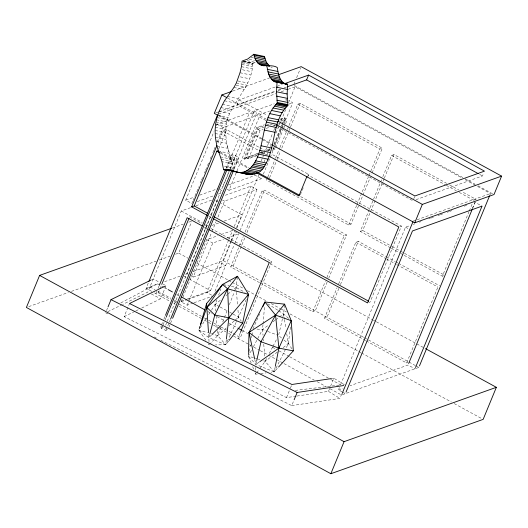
<?xml version="1.0" encoding="UTF-8"?>
<svg xmlns="http://www.w3.org/2000/svg" width="528" height="528" viewBox="0 0 528 528"><rect width="100%" height="100%" fill="white"/><g stroke="black" fill="none" stroke-linecap="round" stroke-linejoin="round"><path stroke-width="0.4" stroke-dasharray="2.64 1.98" d="M233.858 169.805C228.584 151.688 221.041 131.868 229.746 113.428C237.356 96.69 252.82 83.054 252.674 63.294L242.821 61.241M257.334 373.996L255.73 374.2L255.763 370.966M255.776 370.161L255.823 366.115M248.516 352.037L248.417 356.129L251.156 362.908M262.977 324.654L262.548 329.512L263.017 335.227M263.043 323.842L264.594 306.042M284.513 304.979L283.595 313.922L282.658 317.922M226.301 339.854L225.727 344.758L215.483 344.89M237.395 277.068L236.102 287.456L236.432 291.463M290.426 327.017L288.341 343.642L274.21 371.857L270.996 372.26M249.084 352.11L248.417 356.129L255.836 364.498L274.21 371.857L278.032 367.653M249.223 351.305L250.298 344.883M251.506 337.649L251.77 336.046M251.909 335.24L252.582 331.228M275.147 367.112L274.21 371.857L265.162 361.37L263.637 360.895M259.129 362.162L255.836 364.498L256.549 361.363M282.473 318.721L278.56 335.504L281.615 338.045M209.649 334.528L208.824 337.643L209.022 341.715M199.921 326.179L198.766 330.092L206.006 340.441M200.112 326.311L198.766 330.092L208.824 337.643L225.727 344.758L228.716 340.949M216.922 299.772L215.213 304.372L210.454 311.817M218.625 295.172L220.902 289.034M220.77 327.287L217.655 335.584L210.236 343.801M222.757 322.014L224.169 318.245M224.453 317.493L227.588 309.21M229.35 304.709L234.34 291.958M234.637 291.205L236.102 287.456L245.091 292.426M106.504 310.583L107.705 307.666M296.175 396.172L286.486 397.617L124.126 316.635L129.538 303.514M151.688 291.35L146.104 288.301L148.612 282.223M190.542 207.689L181.262 210.995L147.794 292.116L122.628 304.438M192.832 201.234L191.895 203.511L185.731 200.152L213.899 131.822M216.401 125.743L217.028 124.225L249.493 112.642L255.651 116.008L233.435 169.91M193.149 200.475L194.713 196.68M195.023 195.921L198.779 186.813M200.343 183.018L201.28 180.734M201.597 179.975L203.161 176.18M204.409 173.144L205.352 170.867M205.663 170.108L207.227 166.313M207.544 165.554L209.108 161.759M210.355 158.717L211.299 156.44M212.863 152.645L213.8 150.368M214.111 149.609L215.675 145.814M217.239 142.019L223.186 127.591L255.651 116.008M156.816 291.357L155.879 293.634L158.314 292.763L159.568 289.727M158.07 288.321L159.007 286.044M217.925 143.088L222.935 130.944L226.664 129.611L259.063 147.305M159.878 288.968L161.443 285.173M218.585 149.213L226.664 129.611M265.987 120.536L237.039 104.722L239.019 99.917L282.308 84.467M175.58 254.212L178.688 253.103L191.591 221.8M141.649 308.062L160.637 298.769L166.043 285.648L163.192 284.17M165.363 327.875L167.897 329.703L165.911 330.416L161.509 328.568L160.776 326.713L163.601 319.869M163.911 319.11L165.165 316.067M225.971 168.544L231.614 154.856L235.567 155.562L238.735 157.846L234.036 169.257M226.651 168.062L249.493 112.642M161.509 328.568L162.763 325.525M163.073 324.766L166.208 317.163M227.641 168.115L232.34 156.71L231.614 154.856M165.667 325.136L166.921 322.093M167.237 321.334L229.607 170.009M229.924 169.25L235.567 155.562M185.526 274.23L187.07 273.676L218.368 197.756M222.836 186.912L229.093 171.725M230.347 168.689L254.133 110.986L274.23 103.811M165.911 330.416L166.538 328.898M167.792 325.855L169.046 322.813M169.356 322.054L170.3 319.77M232.353 169.204L236.742 158.558L238.735 157.846M168.841 327.426L172.286 319.057M193.288 303.013L187.189 305.191L181.045 301.838L206.659 239.699L218.09 235.613M191.182 275.92L193.235 277.042L211.695 232.247M212.012 231.488L216.077 221.621M217.952 217.061L224.525 201.122L256.991 189.532L250.833 186.166L224.552 195.551M226.941 189.149L229 190.271L260.291 114.352L269.564 111.038M257.77 154.724L244.88 159.331L243.857 158.77L256.747 127.505L264.33 124.799M244.88 159.331L257.763 128.06L263.835 125.895M256.852 155.707L248.51 158.684L246.286 157.476L257.862 129.38L263.934 127.215M187.189 305.191L188.437 302.161M188.747 301.402L212.797 243.052L223.469 239.243M248.51 158.684L260.086 130.594L263.122 129.512M228.611 240.075L206.963 292.591L187.909 299.389M228.928 239.316L232.683 230.208M234.247 226.406L250.833 186.166M261.248 160.895L262.502 157.859M262.812 157.1L263.749 154.823M264.066 154.064L265.313 151.028M265.63 150.269L267.194 146.474M267.505 145.715L272.514 133.564M273.761 130.528L274.705 128.251M285.971 100.921L286.592 99.403L284.275 100.228M293.872 84.348L295.093 81.398M296.611 77.708L300.557 68.125M230.881 241.336L210.54 290.684L206.963 292.591L211.741 295.198M231.191 240.577L234.947 231.462M236.511 227.667L241.837 214.757L220.935 203.346M193.255 271.471L223.403 260.713L231.231 241.725M231.541 240.966L234.986 232.617M236.861 228.056L258.773 174.9M264.092 161.984L265.036 159.707M266.911 155.153L271.293 144.52M275.992 133.129L279.121 125.532M279.431 124.773L286.004 108.827M288.512 102.749L295.086 86.803L462.284 178.114M273.808 144.184L280.408 128.165M280.724 127.406L281.668 125.116M281.978 124.351L284.81 117.493L285.826 118.048L283.945 122.621M274.408 144.197L280.665 129.017M281.919 125.974L284.42 119.902L286.645 121.117L285.391 124.153M272.943 149.312L281.431 128.726M281.741 127.961L282.685 125.671M214.975 291.397L234.346 244.411M234.656 243.652L238.841 233.567M240.095 230.531L256.991 189.532M229 190.271L261.459 178.688L262.086 177.17M263.34 174.134L269.914 158.189M270.224 157.43L274.289 147.556M274.606 146.797L281.8 129.34M282.117 128.581L283.364 125.539M283.681 124.78L292.756 102.762L288.651 100.525M272.032 150.295L275.062 149.206L283.516 128.707M283.826 127.948L285.08 124.912M259.538 282.645L230.736 266.917L243.256 236.551M245.131 231.997L262.033 190.997L264.469 190.126L346.546 234.953L328.713 278.23M267.439 177.87L266.501 180.147L348.579 224.974L351.014 224.103L359.152 204.369M267.755 177.111L275.266 158.888M275.576 158.129L279.642 148.262M279.959 147.503L287.153 130.04M287.47 129.281L288.717 126.245M289.034 125.486L297.792 104.227L300.234 103.356L382.312 148.183L371.356 174.755M244.754 237.956L233.171 266.053L230.736 266.917M246.946 232.643L264.469 190.126M269.564 177.764L276.758 160.301M277.075 159.542L280.513 151.186M281.767 148.15L288.651 131.452M288.968 130.687L290.215 127.651M290.532 126.892L300.234 103.356M240.148 333.148L237.956 338.461L240.392 337.59L271.689 261.67L210.487 228.248M300.353 194.792L301.91 191.024M302.221 190.271L303.772 186.503M307.501 177.454L308.741 174.438L271.306 153.991M260.258 283.041L312.82 311.744L325.334 281.378M326.898 277.583L344.111 235.825L346.546 234.953M348.579 224.974L356.717 205.234M357.027 204.475L368.61 176.385M368.92 175.626L379.876 149.054L382.312 148.183M327.142 282.025L315.256 310.873L312.82 311.744M359.469 203.61L370.108 177.791M286.486 397.617L290.096 388.865M290.393 388.133L291.898 384.49M365.581 340.56L324.542 318.146L337.062 287.78M338.626 283.985L355.839 242.227L358.274 241.355L385.631 256.298M390.548 247.896L360.307 231.383L380.332 182.787M380.648 182.028L381.586 179.751M382.84 176.715L391.598 155.456L394.033 154.585L446.596 183.289M338.87 288.427L326.977 317.282L324.542 318.146M340.435 284.632L358.274 241.355M360.307 231.383L362.743 230.512L382.774 181.922M383.084 181.157L384.021 178.88M384.338 178.121L394.033 154.585M160.776 340.289L291.733 405.596L293.832 400.495M296.98 396.053L328.469 391.354L330.271 386.978M330.574 386.252L333.881 378.233L344.612 384.879M308.741 174.438L307.6 174.847L401.405 226.076L370.115 301.996L368.821 302.458M413.774 198.719L414.619 196.654M341.933 391.756L338.468 389.862L339.405 387.578M340.659 384.542L405.524 227.172L410.164 225.515M291.733 405.596L339.874 398.416L341.682 394.04M416.011 199.676L482.486 175.949L483.622 173.204M366.3 340.956L406.619 362.974L437.917 287.054L439.131 286.618M404.224 255.367L442.385 276.203L468.983 211.669M469.3 210.91L472.111 204.079M472.362 208.52L475.49 200.93M472.586 208.428L475.094 202.343L482.024 206.131M415.589 367.303L414.968 368.821L408.032 365.033L350.064 385.724M330.026 388.74L341.53 395.023L418.829 367.442L419.456 365.924M489.885 195.05L490.512 193.532L476.758 186.021M246.292 299.482L236.471 321.592M252.985 328.819L259.631 313.916M236.122 322.337L225.727 344.758L217.655 335.584L211.358 333.749M266.647 358.499L265.162 361.37L259.499 369.072M269.254 353.47L272.6 347.002M272.976 346.282L277.068 338.375M251.473 350.374L248.417 356.129L257.552 358.987M253.381 346.777L262.548 329.512L268.468 325.123M206.56 317.909L198.766 330.092L207.425 332.607M208.725 314.53L210.019 312.497M256.674 372.92L259.03 369.712M211.688 334.805L208.824 337.643L208.553 333.557M226.261 327.974L217.655 335.584L217.272 330.653M228.716 325.802L234.247 320.912M234.861 320.371L238.55 317.11L237.89 309.091M220.275 300.274L215.213 304.372L212.87 304.135M225.977 295.66L227.238 294.631M227.872 294.122L231.673 291.047M234.201 288.994L236.102 287.456L229.753 286.031M277.398 352.011L265.162 361.37L265.03 359.74M283.193 347.582L288.341 343.642L286.671 333.201M273.068 321.717L275.042 320.252M275.702 319.77L283.595 313.922L288.875 318.602M120.872 302.9L157.318 283.622L163.792 287.199M151.721 279.715L153.206 278.995L159.621 282.322M107.824 311.678L121.889 304.795M124.126 316.635L135.076 311.276M135.808 310.919L138.732 309.494M232.663 91.1L269.61 77.913M237.039 104.722L274.91 91.205M278.005 90.103L281.094 89.001M284.189 87.892L286.506 87.067M215.833 112.827L218.143 112.002M218.909 111.725L275.101 91.674M278.177 90.578L282.025 89.206M218.559 114.114L275.761 93.7M281.173 91.766L285.034 90.387M288.13 89.285L295.086 86.803M288.889 104.141L292.756 102.762M280.256 119.117L284.81 117.493M266.864 124.813L269.141 124.001M279.761 120.212L285.826 118.048M270.006 125.05L272.283 124.238M280.625 121.255L284.42 119.902M266.158 128.429L269.194 127.347M272.983 125.994L275.26 125.176M278.296 124.093L279.814 123.552M282.85 122.47L286.645 121.117M246.286 157.476L259.182 152.869M259.941 152.599L262.218 151.787M266.013 150.434L270.567 148.81M243.857 158.77L259.03 153.358M259.789 153.087L262.819 152.005M267.373 150.381L271.161 149.028M260.806 153.641L263.842 152.559M267.63 151.206L269.907 150.394M262.165 153.813L265.96 152.46M185.731 200.152L195.01 196.838M199.65 195.182L218.196 188.562M228.248 184.978L255.301 175.322L261.459 178.688M197.307 201.584L213.536 195.789M218.176 194.132L221.265 193.03M195.947 205.755L212.183 199.96M172.478 227.984L183.355 224.103M188.793 222.163L191.123 221.331M211.688 225.515L218.645 223.034M224.057 221.107L241.837 214.757M221.14 234.531L232.577 230.446L233.937 231.191M28.73 306.623L68.356 292.479M71.465 291.37L156.156 261.149M159.265 260.033L170.141 256.153M226.519 238.154L238.715 233.805M146.104 288.301L159.245 283.609M164.657 281.675L180.114 276.164M193.235 277.042L225.7 265.459L219.536 262.093M269.247 262.535L271.689 261.67M181.17 301.165L186.575 299.231M187.354 298.96L210.54 290.684L189.644 279.266M181.045 301.838L187.143 299.66M413.213 221.113L416.308 220.011M417.08 219.734L490.512 193.532M400.112 226.538L401.405 226.076M474.289 200.066L476.117 199.412L461.716 191.552M413.252 224.413L414.797 223.859M419.437 222.202L420.981 221.654M428.716 218.896L430.261 218.341M431.033 218.064L433.349 217.239M437.989 215.582L439.534 215.035M440.306 214.757L442.629 213.932M447.262 212.276L448.813 211.721M449.585 211.444L451.902 210.619M464.27 206.204L466.587 205.379M194.047 302.742L212.342 296.215M442.385 276.203L443.606 275.768M406.619 362.974L407.84 362.538M338.468 389.862L343.108 388.205M252.674 63.294L255.783 62.462L245.929 60.41M332.264 378.47L333.881 378.233M260.548 373.593L266.171 372.874M295.284 390.383L339.154 385.169M256.971 329.102L262.548 329.512L267.122 331.221M160.776 326.713L164.729 327.419M251.137 57.407L253.414 57.882M249.196 59.347L254.503 60.449M243.784 61.09L253.638 63.142M242.821 61.38L252.674 63.433M242.807 61.789L252.661 63.842M241.982 62.74L252.595 64.944M241.791 64.423L252.404 66.634M241.441 66.667L252.054 68.878M242.378 69.762L251.473 71.656M240.009 72.745L250.622 74.956M240.339 76.864L249.44 78.758M238.016 80.982L247.87 83.035M236.333 82.988L246.946 85.199M236.095 85.153L245.949 87.199M233.904 87.463L244.517 89.668M227.456 96.452L238.069 98.663M224.473 100.775L235.085 102.986M222.361 104.326L232.973 106.537M220.717 107.56L231.33 109.771M219.133 111.217L229.746 113.428M217.622 115.368L228.235 117.579M216.949 117.579L227.561 119.79M216.388 119.777L227 121.988M215.939 121.961L226.552 124.166M215.596 124.12L226.208 126.331M215.252 127.314L225.865 129.525M215.107 130.436L225.72 132.647M215.127 133.472L225.74 135.683M215.391 137.359L226.004 139.564M215.866 141.029L226.479 143.24L232.591 163.911L221.978 161.7M216.856 146.058L227.469 148.262M218.242 151.048L228.855 153.259M220.381 156.902L230.993 159.113M221.252 159.265L231.865 161.476M224.525 166.518L233.62 168.412M223.403 284.612L228.961 285.853M258.311 359.225L259.835 359.7M267.887 331.505L277.794 335.214M270.897 67.03L272.23 67.538M232.34 156.71L236.742 158.558M105.6 312.767L107.811 313.87M154.156 336.983L156.361 338.085M151.358 293.964L160.637 298.769M219.377 306.61L215.213 304.372L215.728 310.946M220.07 306.986L229.04 311.837M479.596 174.372L482.486 175.949M294.294 85.477L464.336 178.345M465.062 178.735L475.193 184.272M478.084 185.849L492.558 193.756M465.175 179.698L476.032 185.625M449.473 184.866L458.839 189.974M297.792 104.227L379.876 149.054M391.598 155.456L445.599 184.945M446.318 185.341L456.397 190.846M459.281 192.416L473.682 200.284M239.019 99.917L267.247 115.328M254.133 110.986L260.291 114.352M227.68 98.102L266.026 119.051M273.953 124.879L275.398 125.671M276.124 126.067L412.196 200.383M256.747 127.505L257.763 128.06M257.862 129.38L260.086 130.594M219.232 115.177L262.66 138.897M263.386 139.293L271.346 143.636M218.638 115.744L261.327 139.062M262.053 139.458L271.458 144.593M272.844 147.998L275.062 149.206M217.028 124.225L223.186 127.591M405.524 227.172L408.989 229.06M259.783 147.701L264.825 150.454M222.935 130.944L258.403 150.308M261.294 151.892L267.089 155.054M220.123 151.899L248.926 167.633M300.617 196.581L351.014 224.103M362.743 230.512L391.545 246.239M392.264 246.629L403.781 252.925M404.501 253.315L444.82 275.339M220.42 153.094L248.503 168.432M391.268 248.285L399.907 253.004M400.627 253.4L403.504 254.971M386.351 256.694L394.99 261.413M395.71 261.802L397.874 262.984M398.594 263.373L439.633 285.787M262.033 190.997L344.111 235.825M355.839 242.227L386.074 258.74M386.793 259.136L396.158 264.244M396.878 264.64L437.917 287.054M219.569 189.314L223.674 191.552M222.473 200L224.525 201.122M215.893 200.594L218.051 201.769M210.151 214.639L211.603 215.431M209.009 216.355L211.18 217.536M234.623 231.568L236.669 232.683M181.262 210.995L202.165 222.407M205.768 224.38L209.372 226.347M189.605 216.843L201.848 223.529M205.445 225.496L206.884 226.281M204.448 227.146L206.613 228.327M204.917 228.162L206.362 228.947M270.006 263.703L372.695 319.79M373.415 320.186L375.586 321.367M376.312 321.763L424.763 348.223M206.659 239.699L212.797 243.052M223.403 260.713L363.7 337.333M364.419 337.729L408.342 361.713M409.061 362.102L415.338 365.534M416.038 365.917L418.829 367.442M178.688 253.103L188.087 258.238M191.704 260.212L193.149 261.004M196.766 262.977L227.865 279.959M228.584 280.355L231.482 281.939M232.201 282.328L244.497 289.047M247.388 290.624L254.621 294.571M255.347 294.967L266.191 300.894M271.253 303.659L279.932 308.398M280.658 308.794L286.44 311.949M290.057 313.929L358.037 351.054M358.756 351.443L360.928 352.631M361.654 353.027L451.328 401.999M454.219 403.577L481.701 418.585M187.07 273.676L188.443 274.428M183.876 276.118L186.041 277.299M149.972 286.922L155.014 289.674M157.898 291.251L170.867 298.333M174.471 300.3L178.075 302.267M342.626 392.132L345.398 393.644M158.314 292.763L170.551 299.449M174.154 301.415L176.312 302.597M179.19 304.168L201.511 316.358M204.395 317.929L207.992 319.895M208.712 320.291L213.035 322.648M213.754 323.044L220.235 326.581M220.955 326.977L240.392 337.59M154.48 292.875L170.273 301.501M173.877 303.468L175.316 304.253M178.919 306.22L201.234 318.404M204.118 319.981L207.715 321.948M208.435 322.337L212.758 324.7M213.477 325.09L219.239 328.238M219.958 328.627L227.878 332.957M228.598 333.346L232.914 335.709M233.633 336.098L248.747 344.355M249.467 344.744L250.906 345.53M253.783 347.101L259.532 350.242M260.251 350.638L283.272 363.211M283.991 363.601L314.2 380.101M317.077 381.671L326.429 386.78M164.512 287.595L167.389 289.186M176.741 294.353L178.9 295.548M207.682 311.447L211.999 313.83M217.034 316.615L224.228 320.588M229.264 323.367L237.178 327.743M242.213 330.521L247.969 333.703M272.435 347.219L276.032 349.206M278.909 350.797L288.981 356.36M289.7 356.756L329.987 379.018M330.706 379.414L340.784 384.978M229.72 312.213L232.439 313.718M233.119 314.094L238.55 317.11L241.296 321.163M328.469 391.354L339.874 398.416M267.709 303.765L278.071 310.391M278.758 310.834L283.595 313.922L284.361 318.74M284.064 340.078L288.341 343.642L292.42 349.536M208.27 343.682L209.174 344.975L209.062 342.527M252.681 366.67L253.902 369.686M255.116 372.695L255.73 374.2M254.813 359.68L255.836 364.498M284.493 319.546L285.905 328.383M236.498 292.261L237.626 305.89M263.353 339.313L263.485 340.949M263.756 344.216L264.759 356.473M216.117 315.869L217.206 329.835"/><path stroke-width="0.79" d="M248.516 352.037L249.025 332.396L264.95 301.996L284.592 304.168L291.218 320.681L293.324 350.849L278.579 367.052M236.135 172.036C249.388 175.316 257.011 160.948 259.822 150.381C264.422 134.66 264.548 115.302 277.292 103.204L276.514 91.76L277.055 82.038L287.668 84.249L287.126 93.971L287.905 105.415C271.709 121.084 276.197 146.368 265.241 164.842C256.641 182.912 237.666 169.567 223.595 169.693L221.978 161.7L216.856 146.058L215.391 137.359L215.107 130.436L215.596 124.12L216.949 117.579L219.133 111.217L224.473 100.775L233.904 87.463L236.333 82.988L240.009 72.745L241.441 66.667L242.062 61.083L247.685 59.03L253.829 54.278L264.442 56.483L266.376 62.271L269.716 66.317L268.198 66.007M226.393 339.035L228.881 317.797L227.608 288.849L237.494 276.269L248.549 294.34L242.669 323.182L229.218 340.316M275.299 366.32L278.89 348.13L291.218 320.681L275.55 315.091L264.95 301.996L262.951 306.471M256.727 360.578L260.99 341.768L275.55 315.091L284.592 304.168M209.854 333.749L214.81 315.058L227.608 288.849L222.605 284.434L206.626 303.501L200.383 324.614M200.383 325.552L206.837 307.402L222.605 284.434L237.494 276.269M171.699 228.261L39.613 275.398L26.4 307.454L330.858 473.722L483.146 419.377L496.36 387.321L425.482 348.619M108.009 306.933L111.012 299.64L150.982 280.078M231.898 91.37L221.892 94.941L214.295 113.375L217.912 115.348M148.922 281.464L217.47 115.144M159.317 285.285L187.169 217.714L202.29 225.971M207.563 215.563L191.638 206.864L216.988 145.365M161.753 284.414L188.978 218.361M191.638 206.864L194.231 205.94L216.823 151.127L217.965 150.724M165.482 315.308L225.344 170.069M166.208 317.163L227.014 169.64M170.61 319.011L232.043 169.963M172.603 318.298L233.409 170.775M287.278 86.79L306.603 79.893L308.59 75.088L484.473 171.145L414.902 195.967L278.104 121.262M240.458 332.389L269.247 262.535L208.771 229.508M306.979 176.352L298.901 195.954L256.423 172.755M294.136 399.762L297.139 392.476L343.682 385.532M342.157 393.505L412.903 221.872M272.177 144.989L414.724 222.836L422.321 204.402L501.6 176.114L301.165 66.653L278.843 74.62M346.025 392.126L412.454 230.954L482.024 206.131L415.589 367.303M330.858 473.722L344.065 441.672L496.36 387.321M408.659 363.515L472.27 209.187M419.456 365.924L489.575 195.809M501.6 176.114L494.003 194.542L414.724 222.836M247.903 295.812L248.549 294.34L227.608 288.849L206.837 307.402L208.501 332.739M248.549 294.34L228.881 317.797L212.263 334.237M250.153 331.373L249.025 332.396L254.648 358.882M259.789 361.693L278.89 348.13L293.324 350.849M165.317 286.004L129.538 303.514L291.898 384.49L331.459 378.589M284.625 83.642L308.59 75.088M266.64 65.254L268.547 74.019L270.105 77.425L272.369 80.263L274.751 81.721L286.44 84.209C279.464 82.243 278.183 73.557 277.253 67.459C271.194 63.763 262.957 68.079 257.756 62.924C255.605 60.522 254.41 57.413 253.829 54.278M274.751 81.721L277.055 82.038M287.668 84.249L276.725 82.064M253.968 55.004L264.581 57.209M254.357 56.536L264.97 58.747M254.925 58.212L265.538 60.423M255.763 60.06L266.376 62.271M256.648 61.545L267.26 63.749M257.756 62.924L268.369 65.135M259.103 64.112L266.68 65.69M260.284 64.819L264.832 65.762M261.617 65.327L263.888 65.802M267.267 69.274L277.88 71.478M267.861 71.828L278.474 74.032M268.547 74.019L279.16 76.23M269.3 75.874L279.913 78.085M270.105 77.425L280.718 79.636M271.234 79.061L281.846 81.266M272.369 80.263L282.982 82.467M273.478 81.094L284.09 83.305M276.652 87.212L287.265 89.423M276.514 91.76L287.126 93.971M276.593 96.122L287.206 98.327M276.89 100.195L287.503 102.399M277.167 102.432L287.78 104.643M277.292 103.204L287.905 105.415M277.068 103.356L287.681 105.567M276.408 103.897L287.021 106.108M275.543 104.768L286.156 106.979M274.421 106.102L285.034 108.313M273.082 107.969L283.694 110.18M271.55 110.458L282.163 112.669M269.854 113.645L280.467 115.85M268.026 117.605L278.639 119.816M267.148 119.83L277.761 122.034M266.376 122.107L276.989 124.318M265.498 125.228L276.111 127.439M264.396 130.093L275.009 132.304M261.129 145.781L271.742 147.985M259.822 150.381L270.435 152.592M258.542 154.13L269.155 156.334M257.407 156.974L268.019 159.179M255.625 160.802L266.237 163.013M254.635 162.631L265.241 164.842M253.605 164.274L264.218 166.485M252.556 165.733L263.168 167.944M251.48 167.02L262.093 169.231M249.83 168.656L260.443 170.861M248.16 169.95L258.773 172.161M246.477 170.94L257.09 173.151M244.24 171.844L254.852 174.055M229.918 169.838L232.954 170.465M242.048 172.333L252.661 174.544M227.469 169.455L232.775 170.564M231.746 170.491L234.023 170.966M233.779 171.336L237.567 172.128M239.085 172.445L250.048 174.682M224.783 169.514L230.848 170.775M233.119 171.25L235.396 171.725L232.69 171.587M223.595 169.693L226.624 170.32M244.391 173.547L246.748 174.247M242.669 323.182L228.881 317.797L214.81 315.058L206.837 307.402L206.626 303.501M111.012 299.64L297.139 392.476M306.603 79.893L478.144 173.58M221.892 94.941L226.954 97.706M276.157 124.582L422.321 204.402M269.26 156.242L398.818 227L367.528 302.92L213.352 218.724M257.565 172.346L299.323 195.155M216.823 151.127L219.701 152.704M194.231 205.94L207.979 213.451M213.774 216.612L368.669 301.204M39.613 275.398L344.065 441.672M168.109 289.582L172.425 291.971M181.777 297.139L204.805 309.857M237.897 328.139L241.494 330.125M275.55 315.091L249.025 332.396L260.99 341.768L278.89 348.13L275.55 315.091"/></g></svg>
